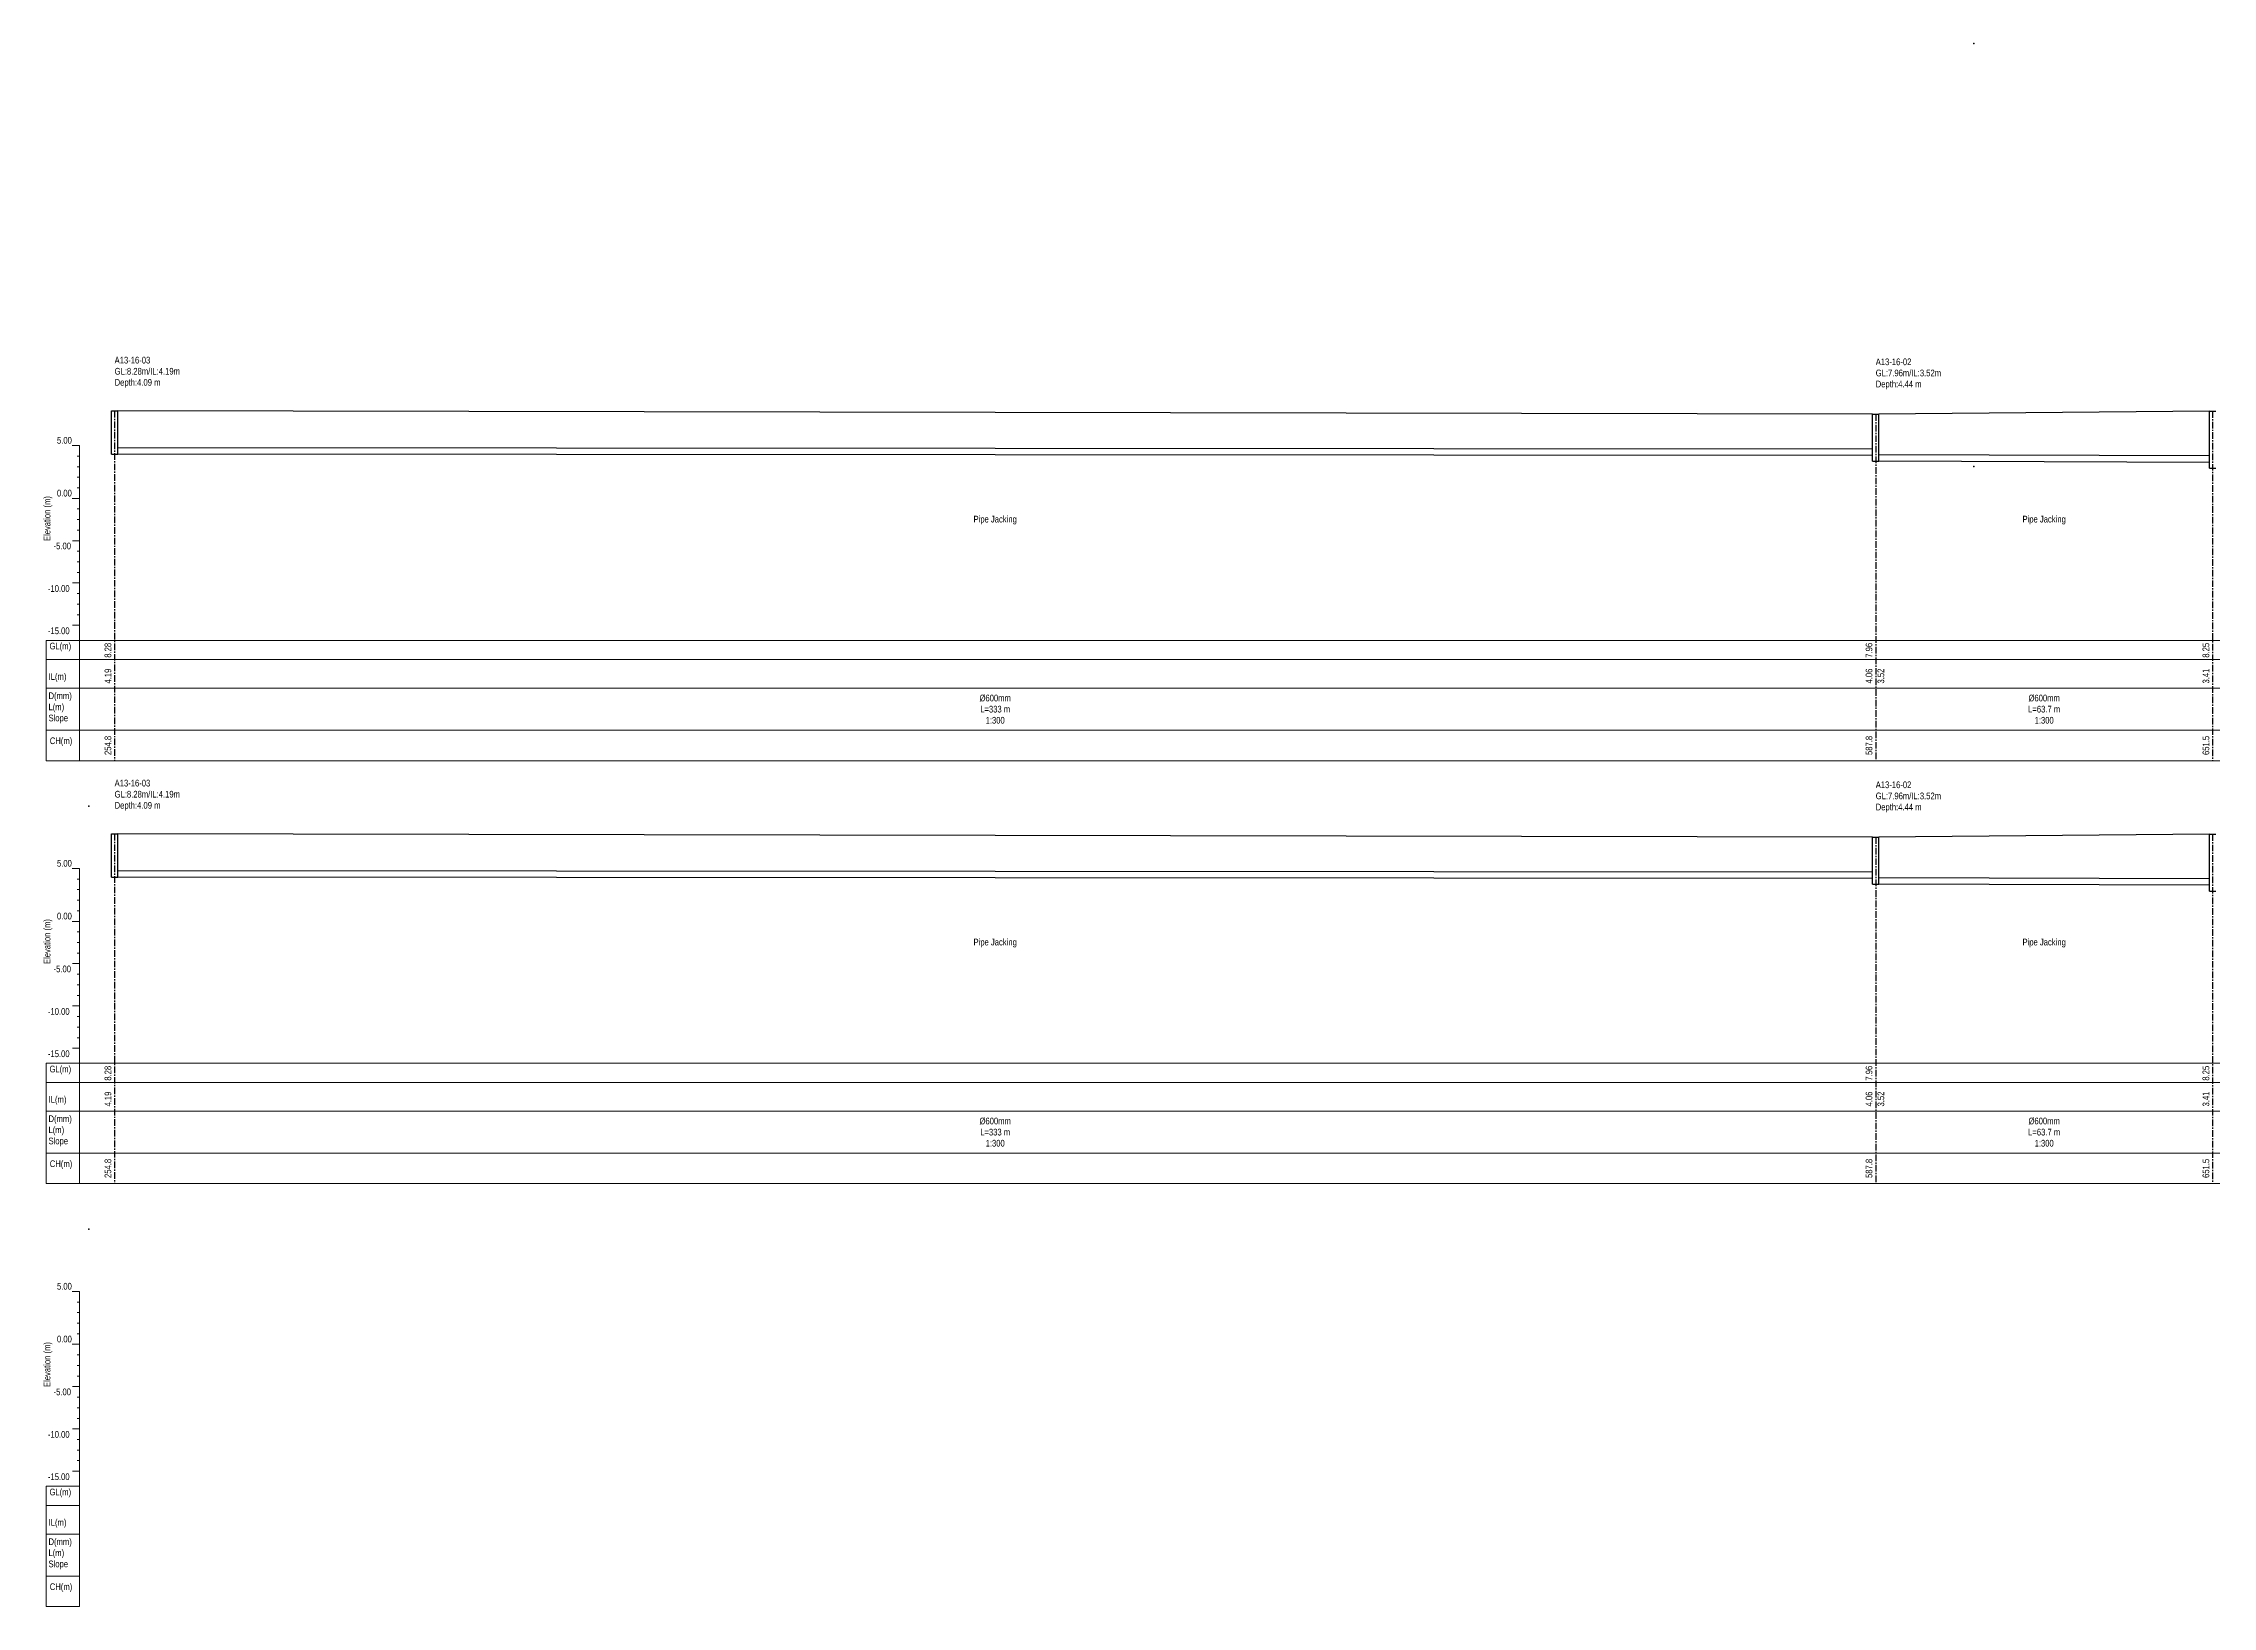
# Model space of a CAD drawing. Header units: inches. Extents: x -13 to 3068, y -130 to 166.
# Drawn here: x -13.5 to 396.7, y -129.6 to 166.1 of the extents above; entities that cross this region are included whole.
import ezdxf

# ---------------------------------------------------------------- set-up
doc = ezdxf.new("R2010")
doc.units = ezdxf.units.IN
doc.header["$MEASUREMENT"] = 0
doc.linetypes.add('CENTER', pattern=[2, 1.25, -0.25, 0.25, -0.25])
for name, color, linetype in [('ANNOTATION', 7, 'Continuous'), ('GROUND_ELEVATION', 7, 'Continuous'), ('lines', 7, 'Continuous'), ('PDF_Text', 7, 'Continuous'), ('Profile Manhole', 7, 'Continuous')]:
    doc.layers.add(name, color=color, linetype=linetype)
doc.layers.add('PDF_PDF2_Geometry', color=253, linetype='Continuous', lineweight=9, true_color=0xababab)
doc.layers.add('SM_PP_GRIDTEXT', color=7, linetype='Continuous', lineweight=5)
doc.styles.add('ALL', font='swissc.ttf')

# ---------------------------------------------------------------- blocks, each defined once
blk = doc.blocks.new('Selection')
for p, q in [((332.4, 9.32), (0.6, 9.58)), ((332.4, 8.12), (0.6, 8.38)), ((396.1, 8.02), (333.6, 8.24)), ((396.1, 6.82), (333.6, 7.04))]:
    blk.add_line(p, q)
for p in [(351.56, 86.06), (-4.85, -58.19)]:
    blk.add_point(p)
at = {"layer": 'GROUND_ELEVATION', "color": 3}
for p, q in [((332.4, 15.92), (0.6, 16.56)), ((396.1, 16.5), (333.6, 15.92))]:
    blk.add_line(p, q, dxfattribs=at)
at = {"layer": 'lines', "color": 8, "linetype": 'CENTER'}
for p, q in [((0, 16.56), (0, -49.61)), ((396.7, 16.5), (396.7, -49.61)), ((333, 15.92), (333, -49.61))]:
    blk.add_line(p, q, dxfattribs=at)
at = {"layer": 'PDF_PDF2_Geometry'}
for p, q in [((-6.65, -9), (-6.65, 10)), ((-6.65, -89), (-6.65, -70))]:
    blk.add_line(p, q, dxfattribs=at)
at = {"layer": 'Profile Manhole'}
for p, q in [((-0.6, 8.38), (-0.6, 16.56)), ((-0.6, 16.56), (0.6, 16.56)), ((0.6, 8.38), (0.6, 16.56)), ((396.1, 5.74), (396.1, 16.5)), ((396.1, 16.5), (397.3, 16.5)), ((332.4, 7.04), (332.4, 15.92)), ((332.4, 15.92), (333.6, 15.92)), ((333.6, 7.04), (333.6, 15.92)), ((-0.6, 8.38), (0.6, 8.38)), ((332.4, 7.04), (333.6, 7.04)), ((396.1, 5.74), (397.3, 5.74))]:
    blk.add_line(p, q, dxfattribs=at)
at = {"layer": 'SM_PP_GRIDTEXT'}
for p, q in [((-6.65, 10), (-8.03, 10)), ((-6.65, -49.61), (-6.65, 10)), ((-6.65, 8), (-7.1, 8)), ((-6.65, 6), (-7.1, 6)), ((-6.65, 0), (-8.02, 0)), ((-6.65, 4), (-7.1, 4)), ((-6.65, 2), (-7.1, 2)), ((-6.65, -2), (-7.1, -2)), ((-6.65, -4), (-7.1, -4)), ((-6.65, -8), (-7.94, -8)), ((-6.65, -6), (-7.1, -6)), ((-6.65, -10), (-7.1, -10)), ((-6.65, -12), (-7.1, -12)), ((-6.65, -16), (-7.94, -16)), ((-6.65, -14), (-7.1, -14)), ((-6.65, -18), (-7.1, -18)), ((-6.65, -20), (-7.1, -20)), ((-6.65, -24), (-7.94, -24)), ((-6.65, -22), (-7.1, -22)), ((-12.92, -26.85), (-12.92, -49.61)), ((-6.65, -26.85), (-12.92, -26.85)), ((-6.65, -26.85), (3060.1, -26.85)), ((-12.92, -30.49), (-6.65, -30.49)), ((-6.65, -30.49), (3060.1, -30.49)), ((-6.65, -35.88), (-12.92, -35.88)), ((-6.65, -35.88), (3060.1, -35.88)), ((-6.65, -43.83), (3060.1, -43.83)), ((-12.92, -49.61), (-6.65, -49.61)), ((-6.65, -49.61), (3060.1, -49.61)), ((-6.65, -70), (-8.03, -70)), ((-6.65, -72), (-7.1, -72)), ((-6.65, -129.61), (-6.65, -70)), ((-6.65, -74), (-7.1, -74)), ((-6.65, -76), (-7.1, -76)), ((-6.65, -80), (-8.02, -80)), ((-6.65, -78), (-7.1, -78)), ((-6.65, -82), (-7.1, -82)), ((-6.65, -84), (-7.1, -84)), ((-6.65, -86), (-7.1, -86)), ((-6.65, -88), (-7.94, -88)), ((-6.65, -90), (-7.1, -90)), ((-6.65, -92), (-7.1, -92)), ((-6.65, -94), (-7.1, -94)), ((-6.65, -96), (-7.94, -96)), ((-6.65, -98), (-7.1, -98)), ((-6.65, -100), (-7.1, -100)), ((-6.65, -102), (-7.1, -102)), ((-6.65, -104), (-7.94, -104)), ((-12.92, -106.85), (-12.92, -129.61)), ((-6.65, -106.85), (-12.92, -106.85)), ((-12.92, -110.49), (-6.65, -110.49)), ((-6.65, -115.88), (-12.92, -115.88)), ((-12.92, -129.61), (-6.65, -129.61))]:
    blk.add_line(p, q, dxfattribs=at)
for points in [[(-12.92, -43.83), (-6.65, -43.83)], [(-12.92, -123.83), (-6.65, -123.83)]]:
    blk.add_lwpolyline(points, dxfattribs=at)
at = {"layer": 'ANNOTATION', "color": 7, "char_height": 1.26, "style": 'ALL'}
for s, insert, attachment_point in [('A13-16-03\\PGL:8.28m/IL:4.19m\\PDepth:4.09 m', (0, 26.78), 1), ('A13-16-02\\PGL:7.96m/IL:3.52m\\PDepth:4.44 m', (333, 26.46), 1), ('Pipe Jacking', (166.5, -3.29), 2), ('Pipe Jacking ', (364.85, -3.29), 2), ('Ø600mm\\PL=333 m\\P1:300', (166.5, -37.13), 2), ('Ø600mm\\PL=63.7 m\\P1:300', (364.85, -37.13), 2)]:
    blk.add_mtext(s, dxfattribs=dict(at, insert=insert, attachment_point=attachment_point))
at = {"layer": 'PDF_Text', "color": 7, "style": 'ALL'}
for s, p in [('8.28', (-0.64, -30.13)), ('7.96', (332.36, -30.13)), ('8.25', (396.06, -30.13)), ('4.19', (-0.64, -35.01)), ('4.06', (332.36, -35.01)), ('3.52', (334.6, -35.01)), ('3.41', (396.06, -35.01)), ('254.8', (-0.64, -48.53)), ('587.8', (332.36, -48.53)), ('651.5', (396.06, -48.53))]:
    blk.add_text(s, height=1.26, rotation=90, dxfattribs=at).set_placement(p)
at = {"layer": 'PDF_Text', "char_height": 1.26, "attachment_point": 7, "style": 'ALL'}
for s, insert in [('5.00', (-10.9, 10.34)), ('0.00', (-10.9, 0.35)), ('-5.00', (-11.54, -9.64)), ('-10.00', (-12.61, -17.69)), ('-15.00', (-12.61, -25.69)), ('GL(m)', (-12.31, -28.94)), ('IL(m)', (-12.48, -34.7)), ('CH(m)', (-12.26, -46.85)), ('5.00', (-10.9, -69.66)), ('0.00', (-10.9, -79.65)), ('-5.00', (-11.54, -89.64)), ('-10.00', (-12.61, -97.69)), ('-15.00', (-12.61, -105.69)), ('GL(m)', (-12.31, -108.94)), ('IL(m)', (-12.48, -114.7)), ('CH(m)', (-12.26, -126.85))]:
    blk.add_mtext(s, dxfattribs=dict(at, insert=insert))
at = {"layer": 'PDF_Text', "char_height": 1.26, "attachment_point": 7, "rotation": 90, "style": 'ALL'}
for insert in [(-11.76, -8.07), (-11.76, -88.07)]:
    blk.add_mtext('Elevation (m)', dxfattribs=dict(at, insert=insert))
at = {"layer": 'PDF_Text', "char_height": 1.26, "width": 12.5671, "attachment_point": 7, "style": 'ALL'}
for insert in [(-12.5, -42.54), (-12.5, -122.54)]:
    blk.add_mtext('D(mm)\\P\\pxt2;L(m)\\P\\ptz;Slope', dxfattribs=dict(at, insert=insert))

msp = doc.modelspace()

# ---------------------------------------------------------------- linework, layer by layer
for p, q in [((332.4, 9.32), (0.6, 9.58)), ((332.4, 8.12), (0.6, 8.38)), ((396.1, 8.02), (333.6, 8.24)), ((396.1, 6.82), (333.6, 7.04))]:
    msp.add_line(p, q)
for p in [(351.56, 86.06), (-4.85, -58.19)]:
    msp.add_point(p)
at = {"layer": 'GROUND_ELEVATION', "color": 3}
for p, q in [((332.4, 15.92), (0.6, 16.56)), ((396.1, 16.5), (333.6, 15.92))]:
    msp.add_line(p, q, dxfattribs=at)
at = {"layer": 'lines', "color": 8, "linetype": 'CENTER'}
for p, q in [((0, 16.56), (0, -49.61)), ((396.7, 16.5), (396.7, -49.61)), ((333, 15.92), (333, -49.61))]:
    msp.add_line(p, q, dxfattribs=at)
at = {"layer": 'PDF_PDF2_Geometry'}
for p, q in [((-6.65, -9), (-6.65, 10)), ((-6.65, -89), (-6.65, -70))]:
    msp.add_line(p, q, dxfattribs=at)
at = {"layer": 'Profile Manhole'}
for p, q in [((-0.6, 8.38), (-0.6, 16.56)), ((-0.6, 16.56), (0.6, 16.56)), ((0.6, 8.38), (0.6, 16.56)), ((396.1, 5.74), (396.1, 16.5)), ((396.1, 16.5), (397.3, 16.5)), ((332.4, 7.04), (332.4, 15.92)), ((332.4, 15.92), (333.6, 15.92)), ((333.6, 7.04), (333.6, 15.92)), ((-0.6, 8.38), (0.6, 8.38)), ((332.4, 7.04), (333.6, 7.04)), ((396.1, 5.74), (397.3, 5.74))]:
    msp.add_line(p, q, dxfattribs=at)
at = {"layer": 'SM_PP_GRIDTEXT'}
for p, q in [((-6.65, 10), (-8.03, 10)), ((-6.65, -49.61), (-6.65, 10)), ((-6.65, 8), (-7.1, 8)), ((-6.65, 6), (-7.1, 6)), ((-6.65, 0), (-8.02, 0)), ((-6.65, 4), (-7.1, 4)), ((-6.65, 2), (-7.1, 2)), ((-6.65, -2), (-7.1, -2)), ((-6.65, -4), (-7.1, -4)), ((-6.65, -8), (-7.94, -8)), ((-6.65, -6), (-7.1, -6)), ((-6.65, -10), (-7.1, -10)), ((-6.65, -12), (-7.1, -12)), ((-6.65, -16), (-7.94, -16)), ((-6.65, -14), (-7.1, -14)), ((-6.65, -18), (-7.1, -18)), ((-6.65, -20), (-7.1, -20)), ((-6.65, -24), (-7.94, -24)), ((-6.65, -22), (-7.1, -22)), ((-12.92, -26.85), (-12.92, -49.61)), ((-6.65, -26.85), (-12.92, -26.85)), ((-6.65, -26.85), (3060.1, -26.85)), ((-12.92, -30.49), (-6.65, -30.49)), ((-6.65, -30.49), (3060.1, -30.49)), ((-6.65, -35.88), (-12.92, -35.88)), ((-6.65, -35.88), (3060.1, -35.88)), ((-6.65, -43.83), (3060.1, -43.83)), ((-12.92, -49.61), (-6.65, -49.61)), ((-6.65, -49.61), (3060.1, -49.61)), ((-6.65, -70), (-8.03, -70)), ((-6.65, -72), (-7.1, -72)), ((-6.65, -129.61), (-6.65, -70)), ((-6.65, -74), (-7.1, -74)), ((-6.65, -76), (-7.1, -76)), ((-6.65, -80), (-8.02, -80)), ((-6.65, -78), (-7.1, -78)), ((-6.65, -82), (-7.1, -82)), ((-6.65, -84), (-7.1, -84)), ((-6.65, -86), (-7.1, -86)), ((-6.65, -88), (-7.94, -88)), ((-6.65, -90), (-7.1, -90)), ((-6.65, -92), (-7.1, -92)), ((-6.65, -94), (-7.1, -94)), ((-6.65, -96), (-7.94, -96)), ((-6.65, -98), (-7.1, -98)), ((-6.65, -100), (-7.1, -100)), ((-6.65, -102), (-7.1, -102)), ((-6.65, -104), (-7.94, -104)), ((-12.92, -106.85), (-12.92, -129.61)), ((-6.65, -106.85), (-12.92, -106.85)), ((-12.92, -110.49), (-6.65, -110.49)), ((-6.65, -115.88), (-12.92, -115.88)), ((-12.92, -129.61), (-6.65, -129.61))]:
    msp.add_line(p, q, dxfattribs=at)
for points in [[(-12.92, -43.83), (-6.65, -43.83)], [(-12.92, -123.83), (-6.65, -123.83)]]:
    msp.add_lwpolyline(points, dxfattribs=at)

# ---------------------------------------------------------------- block references
msp.add_blockref('Selection', (0, 80))

# ---------------------------------------------------------------- texts
at = {"layer": 'ANNOTATION', "color": 7, "char_height": 1.26, "style": 'ALL'}
for s, insert, attachment_point in [('A13-16-03\\PGL:8.28m/IL:4.19m\\PDepth:4.09 m', (0, 26.78), 1), ('A13-16-02\\PGL:7.96m/IL:3.52m\\PDepth:4.44 m', (333, 26.46), 1), ('Pipe Jacking', (166.5, -3.29), 2), ('Pipe Jacking ', (364.85, -3.29), 2), ('Ø600mm\\PL=333 m\\P1:300', (166.5, -37.13), 2), ('Ø600mm\\PL=63.7 m\\P1:300', (364.85, -37.13), 2)]:
    msp.add_mtext(s, dxfattribs=dict(at, insert=insert, attachment_point=attachment_point))
at = {"layer": 'PDF_Text', "color": 7, "style": 'ALL'}
for s, p in [('8.28', (-0.64, -30.13)), ('7.96', (332.36, -30.13)), ('8.25', (396.06, -30.13)), ('4.19', (-0.64, -35.01)), ('4.06', (332.36, -35.01)), ('3.52', (334.6, -35.01)), ('3.41', (396.06, -35.01)), ('254.8', (-0.64, -48.53)), ('587.8', (332.36, -48.53)), ('651.5', (396.06, -48.53))]:
    msp.add_text(s, height=1.26, rotation=90, dxfattribs=at).set_placement(p)
at = {"layer": 'PDF_Text', "char_height": 1.26, "attachment_point": 7, "style": 'ALL'}
for s, insert in [('5.00', (-10.9, 10.34)), ('0.00', (-10.9, 0.35)), ('-5.00', (-11.54, -9.64)), ('-10.00', (-12.61, -17.69)), ('-15.00', (-12.61, -25.69)), ('GL(m)', (-12.31, -28.94)), ('IL(m)', (-12.48, -34.7)), ('CH(m)', (-12.26, -46.85)), ('5.00', (-10.9, -69.66)), ('0.00', (-10.9, -79.65)), ('-5.00', (-11.54, -89.64)), ('-10.00', (-12.61, -97.69)), ('-15.00', (-12.61, -105.69)), ('GL(m)', (-12.31, -108.94)), ('IL(m)', (-12.48, -114.7)), ('CH(m)', (-12.26, -126.85))]:
    msp.add_mtext(s, dxfattribs=dict(at, insert=insert))
at = {"layer": 'PDF_Text', "char_height": 1.26, "attachment_point": 7, "rotation": 90, "style": 'ALL'}
for insert in [(-11.76, -8.07), (-11.76, -88.07)]:
    msp.add_mtext('Elevation (m)', dxfattribs=dict(at, insert=insert))
at = {"layer": 'PDF_Text', "char_height": 1.26, "width": 12.5671, "attachment_point": 7, "style": 'ALL'}
for insert in [(-12.5, -42.54), (-12.5, -122.54)]:
    msp.add_mtext('D(mm)\\P\\pxt2;L(m)\\P\\ptz;Slope', dxfattribs=dict(at, insert=insert))

doc.saveas('drawing.dxf')
